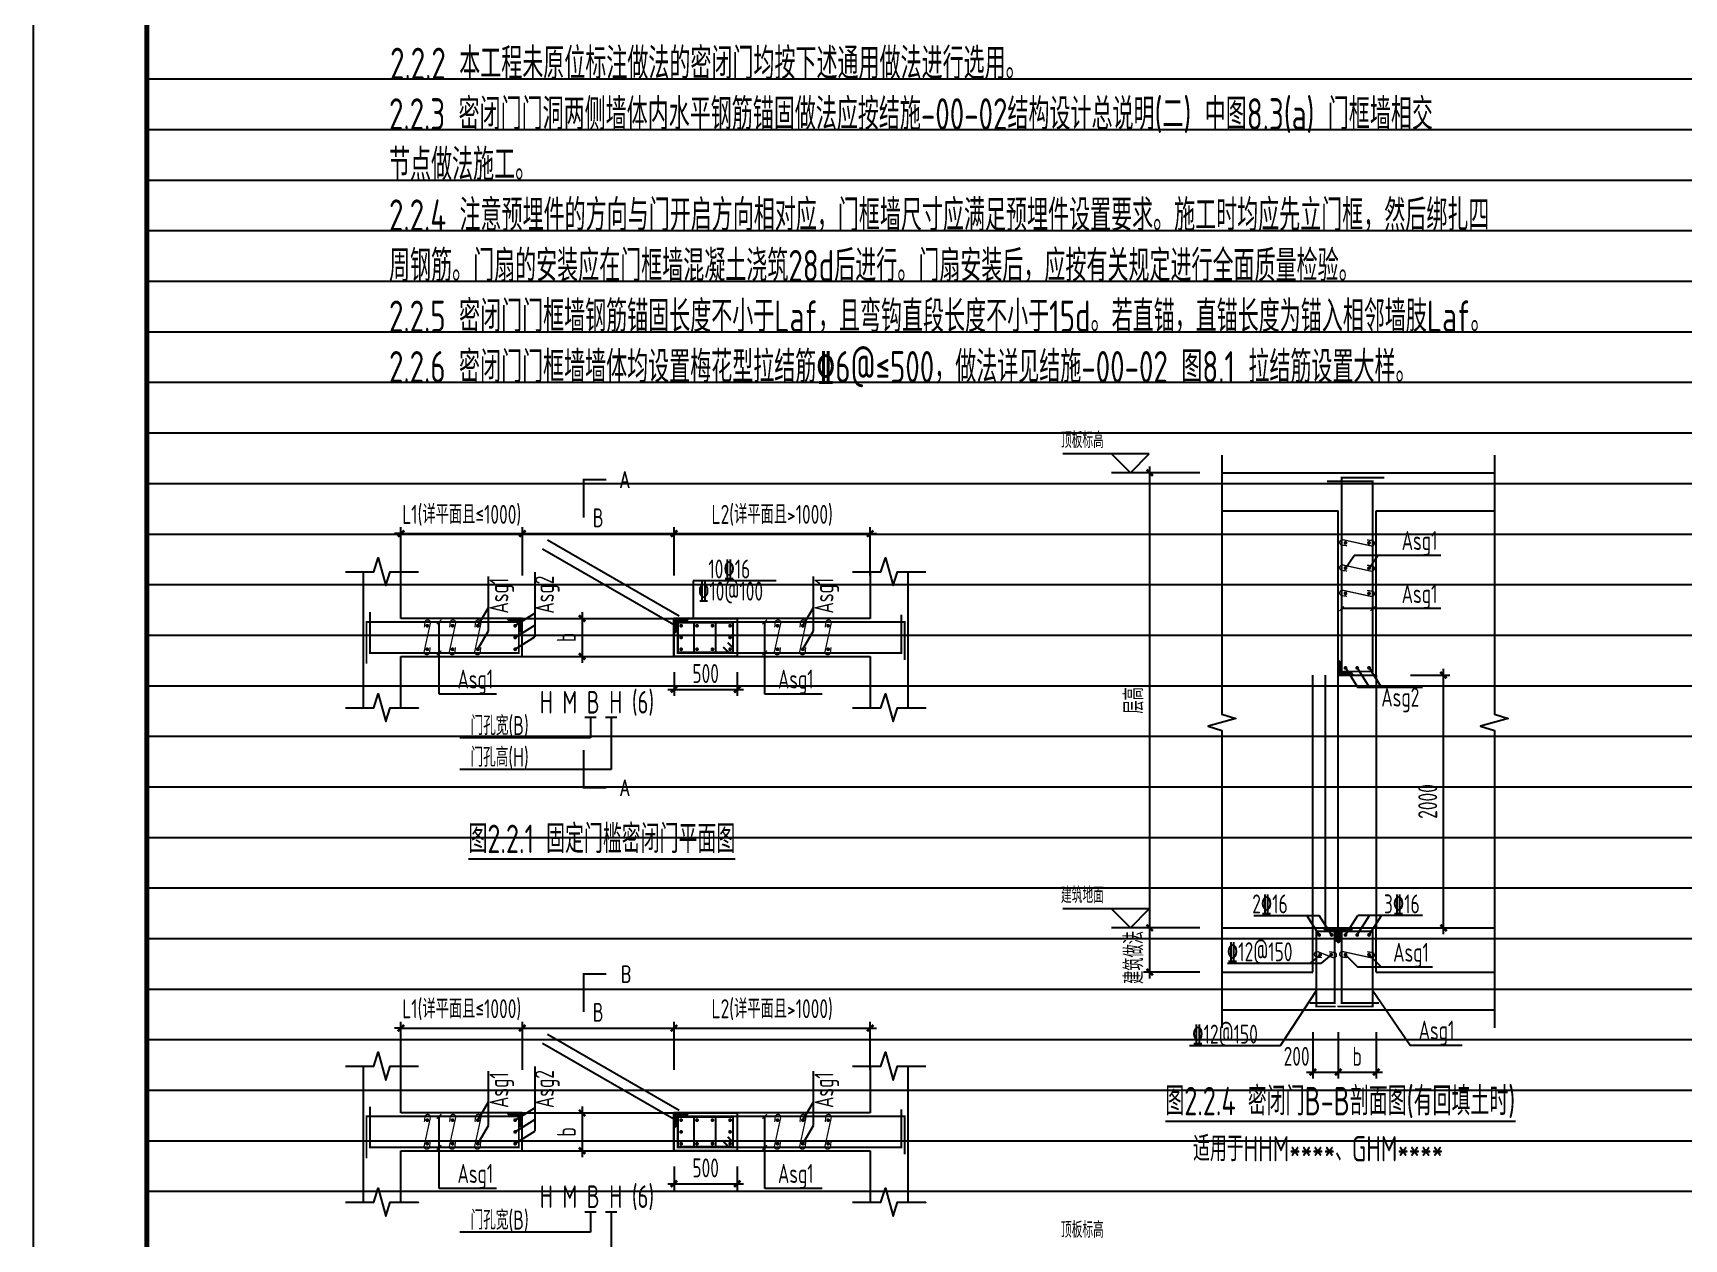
# Model space of a CAD drawing. Extents: x 37906 to 290206, y -18154 to 41246.
# Drawn here: x 37906 to 50966, y 20872 to 30412 of the extents above; entities that cross this region are included whole.
import ezdxf
from ezdxf.enums import TextEntityAlignment as Align

# ---------------------------------------------------------------- set-up
doc = ezdxf.new("R2010")
doc.units = 0
doc.header["$LTSCALE"] = 1000
doc.header["$MEASUREMENT"] = 0
doc.linetypes.add('DASH', pattern=[0.35, 0.25, -0.1])
for name, color, linetype in [('DETL', 7, 'Continuous'), ('DIM', 3, 'Continuous'), ('DIM_ELEV', 3, 'Continuous'), ('DIM_SYMB', 3, 'Continuous'), ('ECA_TK', 7, 'Continuous'), ('PUB_DIM', 3, 'Continuous'), ('PUB_TEXT', 7, 'Continuous'), ('REIN', 1, 'Continuous'), ('RF-KX', 142, 'Continuous'), ('RF-M', 7, 'Continuous'), ('TEXT', 7, 'Continuous'), ('tk', 7, 'Continuous'), ('WALL', 9, 'Continuous'), ('WINDOW_TEXT', 7, 'Continuous')]:
    doc.layers.add(name, color=color, linetype=linetype)
doc.layers.add('REINL', color=1, linetype='Continuous', lineweight=0)
doc.layers.add('人防细线', color=142, linetype='Continuous', lineweight=18)
doc.styles.add('_TCH_LABEL', font='COMPLEX', dxfattribs={"bigfont": 'GBCBIG'})
doc.styles.add('TSSD_Dimension', font='tssdeng.shx', dxfattribs={"width": 0.7, "bigfont": 'hztxt.shx'})
doc.styles.add('TSSD_Label', font='tssdeng2.shx', dxfattribs={"width": 0.7, "bigfont": 'tssdchn.shx'})
doc.styles.add('TSSD_Rein', font='tssdeng2.shx', dxfattribs={"width": 0.7, "bigfont": 'tssdchn.shx'})
doc.dimstyles.new('TSSD_50_50', dxfattribs={"dimtxt": 150, "dimasz": 50, "dimexe": 50, "dimexo": 125, "dimgap": 50, "dimtad": 1, "dimdec": 0, "dimzin": 0, "dimdsep": 46, "dimtxsty": 'TSSD_Dimension', "dimblk": 'ARCHTICK', "dimblk1": 'ARCHTICK', "dimblk2": 'ARCHTICK', "dimcen": 0, "dimdle": 50, "dimclrt": 7, "dimadec": 0, "dimazin": 0, "dimtfac": 1, "dimtdec": 0, "dimtix": 1, "dimtmove": 2, "dimatfit": 3, "dimfxl": 1, "dimtolj": 1, "dimtzin": 0, "dimarcsym": 0})

# ---------------------------------------------------------------- blocks, each defined once
blk = doc.blocks.new('10B_A1')
at = {"layer": 'ECA_TK'}
blk.add_lwpolyline([(0, 0), (841, 0), (841, 594), (0, 594)], close=True, dxfattribs=at)
at = {"layer": 'ECA_TK', "const_width": 0.8}
blk.add_lwpolyline([(831, 10), (831, 584), (18, 584), (18, 10)], close=True, dxfattribs=at)
blk = doc.blocks.new('20190225.14171298')
at = {"layer": 'Defpoints', "color": 8, "lineweight": -3}
for p, q in [((37350, 17600), (0, 17600)), ((37350, 17200), (0, 17200)), ((37350, 16800), (0, 16800)), ((37350, 16400), (0, 16400)), ((37350, 16000), (0, 16000)), ((37350, 15600), (0, 15600)), ((37350, 15200), (0, 15200)), ((37350, 14800), (0, 14800)), ((37350, 14400), (0, 14400)), ((37350, 14000), (0, 14000)), ((37350, 13600), (0, 13600)), ((37350, 13200), (0, 13200)), ((37350, 12800), (0, 12800)), ((37350, 12400), (0, 12400)), ((37350, 12000), (0, 12000)), ((37350, 11600), (0, 11600)), ((37350, 11200), (0, 11200)), ((37350, 10800), (0, 10800)), ((37350, 10400), (0, 10400)), ((37350, 10000), (0, 10000)), ((37350, 9600), (0, 9600)), ((37350, 9200), (0, 9200)), ((37350, 8800), (0, 8800))]:
    blk.add_line(p, q, dxfattribs=at)
blk = doc.blocks.new('$DorLib2D$00000181')
at = {"color": 0}
for p, q in [((-0.533, 0.141), (0.333, 0.641)), ((-0.5, 0.083), (0.366, 0.583))]:
    blk.add_line(p, q, dxfattribs=at)
blk = doc.blocks.new('_ArchTick')
at = {"color": 0, "linetype": 'ByBlock', "const_width": 0.4}
blk.add_lwpolyline([(-0.5, -0.5), (0.5, 0.5)], dxfattribs=at)
blk = doc.blocks.new('*D44')
at = {"layer": 'Defpoints', "color": 0, "transparency": 16777216}
for p in [(42977, 26452), (41777, 25995), (42977, 25995)]:
    blk.add_point(p, dxfattribs=at)
at = {"layer": 'DIM', "color": 0, "lineweight": -2, "transparency": 16777216}
for p, q in [((41727, 26452), (43027, 26452)), ((41777, 26120), (41777, 26502)), ((42977, 26120), (42977, 26502))]:
    blk.add_line(p, q, dxfattribs=at)
at = {"layer": 'DIM', "color": 0, "lineweight": -2, "transparency": 16777216, "xscale": 50, "yscale": 50, "zscale": 50, "rotation": 180}
blk.add_blockref('_ArchTick', (41777, 26452), dxfattribs=at)
at = {"layer": 'DIM', "color": 0, "lineweight": -2, "transparency": 16777216, "xscale": 50, "yscale": 50, "zscale": 50}
blk.add_blockref('_ArchTick', (42977, 26452), dxfattribs=at)
at = {"layer": 'DIM', "color": 7, "transparency": 16777216, "insert": (42377, 26577), "char_height": 150, "attachment_point": 5, "style": 'TSSD_Dimension'}
blk.add_mtext('\\A1;B', dxfattribs=at)
blk = doc.blocks.new('*D49')
at = {"layer": 'Defpoints', "color": 0, "transparency": 16777216}
for p in [(41986, 25781), (41986, 25481), (42250, 25481)]:
    blk.add_point(p, dxfattribs=at)
at = {"layer": 'DIM', "color": 0, "lineweight": -2, "transparency": 16777216}
for p, q in [((42111, 25781), (42300, 25781)), ((42250, 25831), (42250, 25431)), ((42111, 25481), (42300, 25481))]:
    blk.add_line(p, q, dxfattribs=at)
at = {"layer": 'DIM', "color": 0, "lineweight": -2, "transparency": 16777216, "xscale": 50, "yscale": 50, "zscale": 50}
for p, rotation in [((42250, 25781), 90), ((42250, 25481), 270)]:
    blk.add_blockref('_ArchTick', p, dxfattribs=dict(at, rotation=rotation))
at = {"layer": 'DIM', "color": 7, "transparency": 16777216, "insert": (42125, 25631), "char_height": 150, "attachment_point": 5, "rotation": 90, "style": 'TSSD_Dimension'}
blk.add_mtext('\\A1;b', dxfattribs=at)
blk = doc.blocks.new('MJ-U')
at = {"layer": 'WALL'}
h = blk.add_hatch(dxfattribs=at)
h.set_pattern_fill('ANSI31', color=6, scale=100, style=0)
h.set_pattern_definition([(45, (-873776.461, -21584.63), (-8.83883476, 8.83883476), [])])
h.paths.add_polyline_path([(-117, 0), (0, 0), (0, -118), (-20, -104), (-20, -20), (-100, -20)])
at = {"layer": 'WALL', "color": 6}
blk.add_line((-117, 0), (-100, -20), dxfattribs=at)
at = {"layer": '人防细线', "color": 6}
for p, q in [((-117, 0), (0, 0)), ((-100, -20), (-117, 0)), ((0, 0), (0, -118)), ((-20, -20), (-100, -20)), ((-20, -104), (-20, -20)), ((0, -118), (-20, -104))]:
    blk.add_line(p, q, dxfattribs=at)
blk = doc.blocks.new('*D51')
at = {"layer": 'Defpoints', "color": 0, "transparency": 16777216}
for p in [(48231, 22634), (48531, 22634), (48531, 22192)]:
    blk.add_point(p, dxfattribs=at)
at = {"layer": 'PUB_DIM', "color": 0, "lineweight": -2, "transparency": 16777216}
for p, q in [((48231, 22509), (48231, 22142)), ((48531, 22509), (48531, 22142)), ((48181, 22192), (48581, 22192))]:
    blk.add_line(p, q, dxfattribs=at)
at = {"layer": 'PUB_DIM', "color": 0, "lineweight": -2, "transparency": 16777216, "xscale": 50, "yscale": 50, "zscale": 50, "rotation": 180}
blk.add_blockref('_ArchTick', (48231, 22192), dxfattribs=at)
at = {"layer": 'PUB_DIM', "color": 0, "lineweight": -2, "transparency": 16777216, "xscale": 50, "yscale": 50, "zscale": 50}
blk.add_blockref('_ArchTick', (48531, 22192), dxfattribs=at)
at = {"layer": 'PUB_DIM', "color": 7, "transparency": 16777216, "insert": (48381, 22317), "char_height": 150, "attachment_point": 5, "style": 'TSSD_Dimension'}
blk.add_mtext('\\A1;b', dxfattribs=at)
blk = doc.blocks.new('*D52')
at = {"layer": 'Defpoints', "color": 0, "transparency": 16777216}
for p in [(48679, 25333), (49064, 25333), (48679, 23333)]:
    blk.add_point(p, dxfattribs=at)
at = {"layer": 'PUB_DIM', "color": 0, "lineweight": -2, "transparency": 16777216}
for p, q in [((49064, 23283), (49064, 25383)), ((48804, 25333), (49114, 25333)), ((48804, 23333), (49114, 23333))]:
    blk.add_line(p, q, dxfattribs=at)
at = {"layer": 'PUB_DIM', "color": 0, "lineweight": -2, "transparency": 16777216, "xscale": 50, "yscale": 50, "zscale": 50}
for p, rotation in [((49064, 25333), 90), ((49064, 23333), 270)]:
    blk.add_blockref('_ArchTick', p, dxfattribs=dict(at, rotation=rotation))
at = {"layer": 'PUB_DIM', "color": 7, "transparency": 16777216, "insert": (48939, 24333), "char_height": 150, "attachment_point": 5, "rotation": 90, "style": 'TSSD_Dimension'}
blk.add_mtext('\\A1;2000', dxfattribs=at)
blk = doc.blocks.new('*D53')
at = {"layer": 'Defpoints', "color": 0, "transparency": 16777216}
for p in [(46740, 26933), (47262, 26933), (47262, 23333)]:
    blk.add_point(p, dxfattribs=at)
at = {"layer": 'PUB_DIM', "color": 0, "lineweight": -2, "transparency": 16777216}
for p, q in [((47137, 26933), (46690, 26933)), ((46740, 23283), (46740, 26983)), ((47137, 23333), (46690, 23333))]:
    blk.add_line(p, q, dxfattribs=at)
at = {"layer": 'PUB_DIM', "color": 0, "lineweight": -2, "transparency": 16777216, "xscale": 50, "yscale": 50, "zscale": 50}
for p, rotation in [((46740, 26933), 90), ((46740, 23333), 270)]:
    blk.add_blockref('_ArchTick', p, dxfattribs=dict(at, rotation=rotation))
at = {"layer": 'PUB_DIM', "color": 7, "transparency": 16777216, "insert": (46615, 25133), "char_height": 150, "attachment_point": 5, "rotation": 90, "style": 'TSSD_Dimension'}
blk.add_mtext('\\A1;层高', dxfattribs=at)
blk = doc.blocks.new('*D54')
at = {"layer": 'Defpoints', "color": 0, "transparency": 16777216}
for p in [(46740, 23333), (47262, 23333), (47262, 22983)]:
    blk.add_point(p, dxfattribs=at)
at = {"layer": 'PUB_DIM', "color": 0, "lineweight": -2, "transparency": 16777216}
for p, q in [((46740, 22933), (46740, 23383)), ((47137, 23333), (46690, 23333)), ((47137, 22983), (46690, 22983))]:
    blk.add_line(p, q, dxfattribs=at)
at = {"layer": 'PUB_DIM', "color": 0, "lineweight": -2, "transparency": 16777216, "xscale": 50, "yscale": 50, "zscale": 50}
for p, rotation in [((46740, 23333), 90), ((46740, 22983), 270)]:
    blk.add_blockref('_ArchTick', p, dxfattribs=dict(at, rotation=rotation))
at = {"layer": 'PUB_DIM', "color": 7, "transparency": 16777216, "insert": (46615, 23099), "char_height": 150, "attachment_point": 5, "rotation": 90, "style": 'TSSD_Dimension'}
blk.add_mtext('\\A1;建筑做法', dxfattribs=at)
blk = doc.blocks.new('*D55')
at = {"layer": 'Defpoints', "color": 0, "transparency": 16777216}
for p in [(48031, 22634), (48231, 22634), (48231, 22192)]:
    blk.add_point(p, dxfattribs=at)
at = {"layer": 'PUB_DIM', "color": 0, "lineweight": -2, "transparency": 16777216}
for p, q in [((48031, 22509), (48031, 22142)), ((48231, 22509), (48231, 22142)), ((47981, 22192), (48281, 22192))]:
    blk.add_line(p, q, dxfattribs=at)
at = {"layer": 'PUB_DIM', "color": 0, "lineweight": -2, "transparency": 16777216, "xscale": 50, "yscale": 50, "zscale": 50, "rotation": 180}
blk.add_blockref('_ArchTick', (48031, 22192), dxfattribs=at)
at = {"layer": 'PUB_DIM', "color": 0, "lineweight": -2, "transparency": 16777216, "xscale": 50, "yscale": 50, "zscale": 50}
blk.add_blockref('_ArchTick', (48231, 22192), dxfattribs=at)
at = {"layer": 'PUB_DIM', "color": 7, "transparency": 16777216, "insert": (47902, 22317), "char_height": 150, "attachment_point": 5, "style": 'TSSD_Dimension'}
blk.add_mtext('\\A1;200', dxfattribs=at)
blk = doc.blocks.new('*D58')
at = {"layer": 'Defpoints', "color": 0, "transparency": 16777216}
for p in [(41777, 26452), (40817, 25995), (41777, 25995)]:
    blk.add_point(p, dxfattribs=at)
at = {"layer": 'DIM', "color": 0, "lineweight": -2, "transparency": 16777216}
for p, q in [((40817, 26452), (40767, 26452)), ((40817, 26120), (40817, 26502)), ((40817, 26452), (41777, 26452)), ((41777, 26120), (41777, 26502)), ((41777, 26452), (41827, 26452))]:
    blk.add_line(p, q, dxfattribs=at)
at = {"layer": 'DIM', "color": 0, "lineweight": -2, "transparency": 16777216, "xscale": 50, "yscale": 50, "zscale": 50}
blk.add_blockref('_ArchTick', (40817, 26452), dxfattribs=at)
at = {"layer": 'DIM', "color": 0, "lineweight": -2, "transparency": 16777216, "xscale": 50, "yscale": 50, "zscale": 50, "rotation": 180}
blk.add_blockref('_ArchTick', (41777, 26452), dxfattribs=at)
at = {"layer": 'DIM', "color": 7, "transparency": 16777216, "insert": (41297, 26597), "char_height": 150, "attachment_point": 5, "style": 'TSSD_Dimension'}
blk.add_mtext('\\A1;L1(详平面且≤1000)', dxfattribs=at)
blk = doc.blocks.new('*D59')
at = {"layer": 'Defpoints', "color": 0, "transparency": 16777216}
for p in [(44529, 26452), (42977, 25995), (44529, 25995)]:
    blk.add_point(p, dxfattribs=at)
at = {"layer": 'DIM', "color": 0, "lineweight": -2, "transparency": 16777216}
for p, q in [((42927, 26452), (44579, 26452)), ((42977, 26120), (42977, 26502)), ((44529, 26120), (44529, 26502))]:
    blk.add_line(p, q, dxfattribs=at)
at = {"layer": 'DIM', "color": 0, "lineweight": -2, "transparency": 16777216, "xscale": 50, "yscale": 50, "zscale": 50, "rotation": 180}
blk.add_blockref('_ArchTick', (42977, 26452), dxfattribs=at)
at = {"layer": 'DIM', "color": 0, "lineweight": -2, "transparency": 16777216, "xscale": 50, "yscale": 50, "zscale": 50}
blk.add_blockref('_ArchTick', (44529, 26452), dxfattribs=at)
at = {"layer": 'DIM', "color": 7, "transparency": 16777216, "insert": (43753, 26597), "char_height": 150, "attachment_point": 5, "style": 'TSSD_Dimension'}
blk.add_mtext('\\A1;L2(详平面且>1000)', dxfattribs=at)
blk = doc.blocks.new('*D60')
at = {"layer": 'Defpoints', "color": 0, "transparency": 16777216}
for p in [(42977, 25481), (43477, 25481), (43477, 25220)]:
    blk.add_point(p, dxfattribs=at)
at = {"layer": 'DIM', "color": 0, "lineweight": -2, "transparency": 16777216}
for p, q in [((42977, 25356), (42977, 25170)), ((43477, 25356), (43477, 25170)), ((42927, 25220), (43527, 25220))]:
    blk.add_line(p, q, dxfattribs=at)
at = {"layer": 'DIM', "color": 0, "lineweight": -2, "transparency": 16777216, "xscale": 50, "yscale": 50, "zscale": 50, "rotation": 180}
blk.add_blockref('_ArchTick', (42977, 25220), dxfattribs=at)
at = {"layer": 'DIM', "color": 0, "lineweight": -2, "transparency": 16777216, "xscale": 50, "yscale": 50, "zscale": 50}
blk.add_blockref('_ArchTick', (43477, 25220), dxfattribs=at)
at = {"layer": 'DIM', "color": 7, "transparency": 16777216, "insert": (43227, 25345), "char_height": 150, "attachment_point": 5, "style": 'TSSD_Dimension'}
blk.add_mtext('\\A1;500', dxfattribs=at)
blk = doc.blocks.new('*D61')
at = {"layer": 'Defpoints', "color": 0, "transparency": 16777216}
for p in [(42977, 22540), (41777, 22084), (42977, 22084)]:
    blk.add_point(p, dxfattribs=at)
at = {"layer": 'DIM', "color": 0, "lineweight": -2, "transparency": 16777216}
for p, q in [((41727, 22540), (43027, 22540)), ((41777, 22209), (41777, 22590)), ((42977, 22209), (42977, 22590))]:
    blk.add_line(p, q, dxfattribs=at)
at = {"layer": 'DIM', "color": 0, "lineweight": -2, "transparency": 16777216, "xscale": 50, "yscale": 50, "zscale": 50, "rotation": 180}
blk.add_blockref('_ArchTick', (41777, 22540), dxfattribs=at)
at = {"layer": 'DIM', "color": 0, "lineweight": -2, "transparency": 16777216, "xscale": 50, "yscale": 50, "zscale": 50}
blk.add_blockref('_ArchTick', (42977, 22540), dxfattribs=at)
at = {"layer": 'DIM', "color": 7, "transparency": 16777216, "insert": (42377, 22665), "char_height": 150, "attachment_point": 5, "style": 'TSSD_Dimension'}
blk.add_mtext('\\A1;B', dxfattribs=at)
blk = doc.blocks.new('*D62')
at = {"layer": 'Defpoints', "color": 0, "transparency": 16777216}
for p in [(41986, 21869), (41986, 21569), (42250, 21569)]:
    blk.add_point(p, dxfattribs=at)
at = {"layer": 'DIM', "color": 0, "lineweight": -2, "transparency": 16777216}
for p, q in [((42111, 21869), (42300, 21869)), ((42250, 21919), (42250, 21519)), ((42111, 21569), (42300, 21569))]:
    blk.add_line(p, q, dxfattribs=at)
at = {"layer": 'DIM', "color": 0, "lineweight": -2, "transparency": 16777216, "xscale": 50, "yscale": 50, "zscale": 50}
for p, rotation in [((42250, 21869), 90), ((42250, 21569), 270)]:
    blk.add_blockref('_ArchTick', p, dxfattribs=dict(at, rotation=rotation))
at = {"layer": 'DIM', "color": 7, "transparency": 16777216, "insert": (42125, 21719), "char_height": 150, "attachment_point": 5, "rotation": 90, "style": 'TSSD_Dimension'}
blk.add_mtext('\\A1;b', dxfattribs=at)
blk = doc.blocks.new('*D63')
at = {"layer": 'Defpoints', "color": 0, "transparency": 16777216}
for p in [(41777, 22540), (40817, 22084), (41777, 22084)]:
    blk.add_point(p, dxfattribs=at)
at = {"layer": 'DIM', "color": 0, "lineweight": -2, "transparency": 16777216}
for p, q in [((40817, 22540), (40767, 22540)), ((40817, 22209), (40817, 22590)), ((40817, 22540), (41777, 22540)), ((41777, 22209), (41777, 22590)), ((41777, 22540), (41827, 22540))]:
    blk.add_line(p, q, dxfattribs=at)
at = {"layer": 'DIM', "color": 0, "lineweight": -2, "transparency": 16777216, "xscale": 50, "yscale": 50, "zscale": 50}
blk.add_blockref('_ArchTick', (40817, 22540), dxfattribs=at)
at = {"layer": 'DIM', "color": 0, "lineweight": -2, "transparency": 16777216, "xscale": 50, "yscale": 50, "zscale": 50, "rotation": 180}
blk.add_blockref('_ArchTick', (41777, 22540), dxfattribs=at)
at = {"layer": 'DIM', "color": 7, "transparency": 16777216, "insert": (41297, 22686), "char_height": 150, "attachment_point": 5, "style": 'TSSD_Dimension'}
blk.add_mtext('\\A1;L1(详平面且≤1000)', dxfattribs=at)
blk = doc.blocks.new('*D64')
at = {"layer": 'Defpoints', "color": 0, "transparency": 16777216}
for p in [(44529, 22540), (42977, 22084), (44529, 22084)]:
    blk.add_point(p, dxfattribs=at)
at = {"layer": 'DIM', "color": 0, "lineweight": -2, "transparency": 16777216}
for p, q in [((42927, 22540), (44579, 22540)), ((42977, 22209), (42977, 22590)), ((44529, 22209), (44529, 22590))]:
    blk.add_line(p, q, dxfattribs=at)
at = {"layer": 'DIM', "color": 0, "lineweight": -2, "transparency": 16777216, "xscale": 50, "yscale": 50, "zscale": 50, "rotation": 180}
blk.add_blockref('_ArchTick', (42977, 22540), dxfattribs=at)
at = {"layer": 'DIM', "color": 0, "lineweight": -2, "transparency": 16777216, "xscale": 50, "yscale": 50, "zscale": 50}
blk.add_blockref('_ArchTick', (44529, 22540), dxfattribs=at)
at = {"layer": 'DIM', "color": 7, "transparency": 16777216, "insert": (43753, 22686), "char_height": 150, "attachment_point": 5, "style": 'TSSD_Dimension'}
blk.add_mtext('\\A1;L2(详平面且>1000)', dxfattribs=at)
blk = doc.blocks.new('*D65')
at = {"layer": 'Defpoints', "color": 0, "transparency": 16777216}
for p in [(42977, 21569), (43477, 21569), (43477, 21309)]:
    blk.add_point(p, dxfattribs=at)
at = {"layer": 'DIM', "color": 0, "lineweight": -2, "transparency": 16777216}
for p, q in [((42977, 21444), (42977, 21259)), ((43477, 21444), (43477, 21259)), ((42927, 21309), (43527, 21309))]:
    blk.add_line(p, q, dxfattribs=at)
at = {"layer": 'DIM', "color": 0, "lineweight": -2, "transparency": 16777216, "xscale": 50, "yscale": 50, "zscale": 50, "rotation": 180}
blk.add_blockref('_ArchTick', (42977, 21309), dxfattribs=at)
at = {"layer": 'DIM', "color": 0, "lineweight": -2, "transparency": 16777216, "xscale": 50, "yscale": 50, "zscale": 50}
blk.add_blockref('_ArchTick', (43477, 21309), dxfattribs=at)
at = {"layer": 'DIM', "color": 7, "transparency": 16777216, "insert": (43227, 21434), "char_height": 150, "attachment_point": 5, "style": 'TSSD_Dimension'}
blk.add_mtext('\\A1;500', dxfattribs=at)

msp = doc.modelspace()

# ---------------------------------------------------------------- linework, layer by layer
at = {"color": 0, "linetype": 'ByBlock', "const_width": 10}
for points in [[(48276.6, 25876.7), (48240.7, 25840.9)], [(48521.6, 25876.7), (48485.7, 25840.9)], [(41136.7, 25771), (41100.8, 25735.2)], [(43712.9, 25771), (43677, 25735.2)], [(41136.7, 25526), (41100.8, 25490.2)], [(43712.9, 25526), (43677, 25490.2)], [(41136.7, 21859.4), (41100.8, 21823.5)], [(43712.9, 21859.4), (43677, 21823.5)], [(41136.7, 21614.4), (41100.8, 21578.5)], [(43712.9, 21614.4), (43677, 21578.5)]]:
    msp.add_lwpolyline(points, dxfattribs=at)
at = {"layer": 'DETL'}
for p, q in [((47311.1, 26933.4), (48381.1, 26933.4)), ((48381.1, 26933.4), (49466.3, 26933.4)), ((47311.1, 26633.4), (48231.1, 26633.4)), ((48231.1, 25333.4), (48231.1, 26633.4)), ((48531.1, 25333.4), (48531.1, 26633.4)), ((48531.1, 26633.4), (49466.3, 26633.4)), ((40516.8, 26150.8), (40516.8, 25074.8)), ((40816.8, 25780.6), (40816.8, 26150.8)), ((44529.2, 26150.8), (44529.2, 25780.6)), ((44829.2, 25074.8), (44829.2, 26150.8)), ((41776.7, 25780.6), (40816.8, 25780.6)), ((41776.7, 25480.6), (41776.7, 25780.6)), ((44529.2, 25780.6), (42976.7, 25780.6)), ((42976.7, 25780.6), (42976.7, 25480.6)), ((40816.8, 25074.8), (40816.8, 25480.6)), ((40816.8, 25480.6), (41776.7, 25480.6)), ((42976.7, 25480.6), (44529.2, 25480.6)), ((44529.2, 25480.6), (44529.2, 25074.8)), ((48231.1, 25333.4), (48531.1, 25333.4)), ((48031.1, 22983.4), (48031.1, 23333.4)), ((48031.1, 23333.4), (48531.1, 23333.4)), ((48531.1, 22983.4), (48531.1, 23333.4)), ((47311.1, 22983.4), (48031.1, 22983.4)), ((48531.1, 22983.4), (49466.3, 22983.4)), ((47311.1, 22683.4), (48381.1, 22683.4)), ((48381.1, 22683.4), (49466.3, 22683.4)), ((40516.8, 22239.1), (40516.8, 21163.2)), ((40816.8, 21869), (40816.8, 22239.1)), ((44529.2, 22239.1), (44529.2, 21869)), ((44829.2, 21163.2), (44829.2, 22239.1)), ((41776.7, 21869), (40816.8, 21869)), ((41776.7, 21569), (41776.7, 21869)), ((44529.2, 21869), (42976.7, 21869)), ((42976.7, 21869), (42976.7, 21569)), ((40816.8, 21163.2), (40816.8, 21569)), ((40816.8, 21569), (41776.7, 21569)), ((42976.7, 21569), (44529.2, 21569)), ((44529.2, 21569), (44529.2, 21163.2))]:
    msp.add_line(p, q, dxfattribs=at)
for points in [[(42976.7, 25780.6), (43476.7, 25780.6), (43476.7, 25480.6), (42976.7, 25480.6)], [(42976.7, 21869), (43476.7, 21869), (43476.7, 21569), (42976.7, 21569)]]:
    msp.add_lwpolyline(points, close=True, dxfattribs=at)
at = {"layer": 'DIM_ELEV'}
for p, q in [((46736.8, 27083.4), (46052.8, 27083.4)), ((46586.8, 26933.4), (46436.8, 27083.4)), ((46586.8, 26933.4), (46736.8, 27083.4)), ((46936.8, 26933.4), (46436.8, 26933.4)), ((46736.8, 23483.4), (46052.8, 23483.4)), ((46586.8, 23333.4), (46436.8, 23483.4)), ((46586.8, 23333.4), (46736.8, 23483.4)), ((46936.8, 23333.4), (46436.8, 23333.4))]:
    msp.add_line(p, q, dxfattribs=at)
at = {"layer": 'DIM_SYMB'}
for points in [[(47311.1, 27073.4), (47311.1, 25023.4), (47421.1, 24988.4), (47201.1, 24928.4), (47311.1, 24893.4), (47311.1, 22543.4)], [(49466.3, 27073.4), (49466.3, 25023.4), (49576.3, 24988.4), (49356.3, 24928.4), (49466.3, 24893.4), (49466.3, 22543.4)], [(40376.8, 26150.8), (40601.8, 26150.8), (40636.8, 26260.8), (40696.8, 26040.8), (40731.8, 26150.8), (40956.8, 26150.8)], [(44389.2, 26150.8), (44614.2, 26150.8), (44649.2, 26260.8), (44709.2, 26040.8), (44744.2, 26150.8), (44969.2, 26150.8)], [(40376.8, 25074.8), (40601.8, 25074.8), (40636.8, 25184.8), (40696.8, 24964.8), (40731.8, 25074.8), (40956.8, 25074.8), (40956.8, 25074.8), (40956.8, 25074.8), (40956.8, 25074.8), (40956.8, 25074.8), (40956.8, 25074.8), (40956.8, 25074.8), (40956.8, 25074.8), (40956.8, 25074.8), (40956.8, 25074.8)], [(44389.2, 25074.8), (44614.2, 25074.8), (44649.2, 25184.8), (44709.2, 24964.8), (44744.2, 25074.8), (44969.2, 25074.8), (44969.2, 25074.8), (44969.2, 25074.8), (44969.2, 25074.8), (44969.2, 25074.8), (44969.2, 25074.8), (44969.2, 25074.8), (44969.2, 25074.8), (44969.2, 25074.8), (44969.2, 25074.8)], [(40376.8, 22239.1), (40601.8, 22239.1), (40636.8, 22349.1), (40696.8, 22129.1), (40731.8, 22239.1), (40956.8, 22239.1)], [(44389.2, 22239.1), (44614.2, 22239.1), (44649.2, 22349.1), (44709.2, 22129.1), (44744.2, 22239.1), (44969.2, 22239.1)], [(40376.8, 21163.2), (40601.8, 21163.2), (40636.8, 21273.2), (40696.8, 21053.2), (40731.8, 21163.2), (40956.8, 21163.2), (40956.8, 21163.2), (40956.8, 21163.2), (40956.8, 21163.2), (40956.8, 21163.2), (40956.8, 21163.2), (40956.8, 21163.2), (40956.8, 21163.2), (40956.8, 21163.2), (40956.8, 21163.2)], [(44389.2, 21163.2), (44614.2, 21163.2), (44649.2, 21273.2), (44709.2, 21053.2), (44744.2, 21163.2), (44969.2, 21163.2), (44969.2, 21163.2), (44969.2, 21163.2), (44969.2, 21163.2), (44969.2, 21163.2), (44969.2, 21163.2), (44969.2, 21163.2), (44969.2, 21163.2), (44969.2, 21163.2), (44969.2, 21163.2)]]:
    msp.add_lwpolyline(points, dxfattribs=at)
at = {"layer": 'PUB_TEXT'}
for p, q in [((42271, 24999.3), (42362.1, 24999.3)), ((42316.6, 24999.3), (42316.6, 24836.6)), ((42434.1, 24999.3), (42525.2, 24999.3)), ((42479.7, 24999.3), (42479.7, 24586.6)), ((42316.6, 24836.6), (41282.7, 24836.6)), ((42479.7, 24586.6), (41282.7, 24586.6)), ((42271, 21087.7), (42362.1, 21087.7)), ((42316.6, 21087.7), (42316.6, 20925)), ((42434.1, 21087.7), (42525.2, 21087.7)), ((42479.7, 21087.7), (42479.7, 20675)), ((42316.6, 20925), (41282.7, 20925))]:
    msp.add_line(p, q, dxfattribs=at)
at = {"layer": 'PUB_TEXT', "const_width": 15}
for points in [[(42442, 26879.2), (42262, 26879.2), (42262, 26579.2)], [(42262, 24741.4), (42262, 24441.4), (42442, 24441.4)], [(42442, 22967.6), (42262, 22967.6), (42262, 22667.6)]]:
    msp.add_lwpolyline(points, dxfattribs=at)
at = {"layer": 'REIN', "const_width": 15}
for points in [[(48142.2, 26866.2), (48503.6, 26866.2), (48503.6, 25360.9), (48258.6, 25360.9), (48258.6, 26895.4), (48595.6, 26895.4)], [(44774.2, 25810), (44774.2, 25508.1), (43004.2, 25508.1), (43004.2, 25753.1), (44801.7, 25753.1), (44801.7, 25452.1)], [(48553.5, 22738.4), (48258.6, 22738.4), (48258.6, 23305.9), (48503.6, 23305.9), (48503.6, 22710.9), (48224.7, 22710.9)], [(44774.2, 21898.3), (44774.2, 21596.5), (43004.2, 21596.5), (43004.2, 21841.5), (44801.7, 21841.5), (44801.7, 21540.5)]]:
    msp.add_lwpolyline(points, dxfattribs=at)
at = {"layer": 'REIN', "ltscale": 0.5, "const_width": 15}
for points in [[(48288.4, 26386.6, 1), (48288.4, 26371.6, 1)], [(48474.7, 26386.6, 1), (48474.7, 26371.6, 1)], [(48288.4, 26186.6, 1), (48288.4, 26171.6, 1)], [(48474.7, 26186.6, 1), (48474.7, 26171.6, 1)], [(48288.4, 25986.6, 1), (48288.4, 25971.6, 1)], [(48474.7, 25986.6, 1), (48474.7, 25971.6, 1)], [(41032.3, 25723.3, 1), (41017.3, 25723.3, 1)], [(41232.3, 25723.3, 1), (41217.3, 25723.3, 1)], [(41432.3, 25723.3, 1), (41417.3, 25723.3, 1)], [(41727.8, 25723.3, 1), (41712.8, 25723.3, 1)], [(43803.4, 25723.3, 1), (43788.4, 25723.3, 1)], [(44003.4, 25723.3, 1), (43988.4, 25723.3, 1)], [(44203.4, 25723.3, 1), (44188.4, 25723.3, 1)], [(41727.8, 25630.6, 1), (41712.8, 25630.6, 1)], [(41032.3, 25537.1, 1), (41017.3, 25537.1, 1)], [(41232.3, 25537.1, 1), (41217.3, 25537.1, 1)], [(41432.3, 25537.1, 1), (41417.3, 25537.1, 1)], [(41727.8, 25537.1, 1), (41712.8, 25537.1, 1)], [(43803.4, 25537.1, 1), (43788.4, 25537.1, 1)], [(44003.4, 25537.1, 1), (43988.4, 25537.1, 1)], [(44203.4, 25537.1, 1), (44188.4, 25537.1, 1)], [(48288.4, 25382.3, -1), (48288.4, 25397.3, -1)], [(48381.1, 25382.3, -1), (48381.1, 25397.3, -1)], [(48474.7, 25382.3, -1), (48474.7, 25397.3, -1)], [(48081.2, 23284.5, -1), (48081.2, 23269.5, -1)], [(48179.2, 23284.5, -1), (48179.2, 23269.5, -1)], [(48288.4, 23284.5, 1), (48288.4, 23269.5, 1)], [(48381.1, 23284.5, 1), (48381.1, 23269.5, 1)], [(48474.7, 23284.5, 1), (48474.7, 23269.5, 1)], [(48088.4, 23113.2, -1), (48088.4, 23128.2, -1)], [(48174.7, 23113.2, -1), (48174.7, 23128.2, -1)], [(48288.4, 23113.2, -1), (48288.4, 23128.2, -1)], [(48474.7, 23113.2, -1), (48474.7, 23128.2, -1)], [(41032.3, 21811.7, 1), (41017.3, 21811.7, 1)], [(41232.3, 21811.7, 1), (41217.3, 21811.7, 1)], [(41432.3, 21811.7, 1), (41417.3, 21811.7, 1)], [(41727.8, 21811.7, 1), (41712.8, 21811.7, 1)], [(43803.4, 21811.7, 1), (43788.4, 21811.7, 1)], [(44003.4, 21811.7, 1), (43988.4, 21811.7, 1)], [(44203.4, 21811.7, 1), (44188.4, 21811.7, 1)], [(41727.8, 21719, 1), (41712.8, 21719, 1)], [(41032.3, 21625.4, 1), (41017.3, 21625.4, 1)], [(41232.3, 21625.4, 1), (41217.3, 21625.4, 1)], [(41432.3, 21625.4, 1), (41417.3, 21625.4, 1)], [(41727.8, 21625.4, 1), (41712.8, 21625.4, 1)], [(43803.4, 21625.4, 1), (43788.4, 21625.4, 1)], [(44003.4, 21625.4, 1), (43988.4, 21625.4, 1)], [(44203.4, 21625.4, 1), (44188.4, 21625.4, 1)]]:
    msp.add_lwpolyline(points, format="xyb", close=True, dxfattribs=at)
at = {"layer": 'REIN', "linetype": 'DASH', "ltscale": 0.3, "const_width": 10}
for points in [[(48301.5, 26156.4), (48261.8, 26161, -0.9976711), (48266.7, 26204.1), (48493.6, 26154.5, 1.0023344), (48498.5, 26197.5), (48458.8, 26202.1)], [(41202.1, 25710.2), (41206.7, 25750, -0.9976711), (41249.7, 25745.1), (41200.1, 25518.2, 1.0023344), (41243.2, 25513.3), (41247.8, 25553)], [(43973.2, 25710.2), (43977.8, 25750, -0.9976711), (44020.9, 25745.1), (43971.3, 25518.2, 1.0023344), (44014.3, 25513.3), (44018.9, 25553)], [(41202.1, 21798.6), (41206.7, 21838.3, -0.9976711), (41249.7, 21833.4), (41200.1, 21606.5, 1.0023344), (41243.2, 21601.6), (41247.8, 21641.3)], [(43973.2, 21798.6), (43977.8, 21838.3, -0.9976711), (44020.9, 21833.4), (43971.3, 21606.5, 1.0023344), (44014.3, 21601.6), (44018.9, 21641.3)]]:
    msp.add_lwpolyline(points, format="xyb", dxfattribs=at)
at = {"layer": 'REIN', "color": 6, "ltscale": 0.5, "const_width": 15}
for points in [[(43025.6, 25723.3, -1), (43040.6, 25723.3, -1)], [(43151.1, 25723.3, -1), (43166.1, 25723.3, -1)], [(43273.5, 25723.3, -1), (43288.5, 25723.3, -1)], [(43427.8, 25723.3, 1), (43412.8, 25723.3, 1)], [(43025.6, 25630.6, -1), (43040.6, 25630.6, -1)], [(43427.8, 25630.6, 1), (43412.8, 25630.6, 1)], [(43025.6, 25537.1, -1), (43040.6, 25537.1, -1)], [(43151.1, 25537.1, -1), (43166.1, 25537.1, -1)], [(43273.5, 25537.1, -1), (43288.5, 25537.1, -1)], [(43427.8, 25537.1, 1), (43412.8, 25537.1, 1)], [(43025.6, 21811.7, -1), (43040.6, 21811.7, -1)], [(43151.1, 21811.7, -1), (43166.1, 21811.7, -1)], [(43273.5, 21811.7, -1), (43288.5, 21811.7, -1)], [(43427.8, 21811.7, 1), (43412.8, 21811.7, 1)], [(43025.6, 21719, -1), (43040.6, 21719, -1)], [(43427.8, 21719, 1), (43412.8, 21719, 1)], [(43025.6, 21625.4, -1), (43040.6, 21625.4, -1)], [(43151.1, 21625.4, -1), (43166.1, 21625.4, -1)], [(43273.5, 21625.4, -1), (43288.5, 21625.4, -1)], [(43427.8, 21625.4, 1), (43412.8, 21625.4, 1)]]:
    msp.add_lwpolyline(points, format="xyb", close=True, dxfattribs=at)
at = {"layer": 'REINL', "const_width": 10}
for points in [[(48301.5, 26356.4), (48261.8, 26361, -0.9976711), (48266.7, 26404.1), (48493.6, 26354.5, 1.0023344), (48498.5, 26397.5), (48458.8, 26402.1)], [(48301.5, 25956.4), (48261.8, 25961, -0.9976711), (48266.7, 26004.1), (48493.6, 25954.5, 1.0023344), (48498.5, 25997.5), (48458.8, 26002.1)], [(41002.1, 25710.2), (41006.7, 25750, -0.9976711), (41049.7, 25745.1), (41000.1, 25518.2, 1.0023344), (41043.2, 25513.3), (41047.8, 25553)], [(41402.1, 25710.2), (41406.7, 25750, -0.9976711), (41449.7, 25745.1), (41400.1, 25518.2, 1.0023344), (41443.2, 25513.3), (41447.8, 25553)], [(43773.2, 25710.2), (43777.8, 25750, -0.9976711), (43820.9, 25745.1), (43771.3, 25518.2, 1.0023344), (43814.3, 25513.3), (43818.9, 25553)], [(44173.2, 25710.2), (44177.8, 25750, -0.9976711), (44220.9, 25745.1), (44171.3, 25518.2, 1.0023344), (44214.3, 25513.3), (44218.9, 25553)], [(48101.5, 23098), (48061.8, 23102.6, -0.9976711), (48066.7, 23145.7), (48193.6, 23096, 1.0023344), (48198.5, 23139.1), (48158.8, 23143.7)], [(48301.6, 23098), (48261.8, 23102.6, -0.9976711), (48266.7, 23145.7), (48493.6, 23096, 1.0023344), (48498.5, 23139.1), (48458.8, 23143.7)], [(41002.1, 21798.6), (41006.7, 21838.3, -0.9976711), (41049.7, 21833.4), (41000.1, 21606.5, 1.0023344), (41043.2, 21601.6), (41047.8, 21641.3)], [(41402.1, 21798.6), (41406.7, 21838.3, -0.9976711), (41449.7, 21833.4), (41400.1, 21606.5, 1.0023344), (41443.2, 21601.6), (41447.8, 21641.3)], [(43773.2, 21798.6), (43777.8, 21838.3, -0.9976711), (43820.9, 21833.4), (43771.3, 21606.5, 1.0023344), (43814.3, 21601.6), (43818.9, 21641.3)], [(44173.2, 21798.6), (44177.8, 21838.3, -0.9976711), (44220.9, 21833.4), (44171.3, 21606.5, 1.0023344), (44214.3, 21601.6), (44218.9, 21641.3)]]:
    msp.add_lwpolyline(points, format="xyb", dxfattribs=at)
at = {"layer": 'REINL', "const_width": 15}
for points in [[(40571.8, 25830.7), (40571.8, 25508.1), (41749.2, 25508.1), (41749.2, 25753.1), (40544.3, 25753.1), (40544.3, 25422.6)], [(43401.8, 25590.9), (43444.2, 25548.5)], [(43408.8, 25513.1), (43366.4, 25555.5)], [(48006.2, 22738.4), (48203.6, 22738.4), (48203.6, 23305.9), (48058.6, 23305.9), (48058.6, 22710.9), (48211.7, 22710.9)], [(40571.8, 21919.1), (40571.8, 21596.5), (41749.2, 21596.5), (41749.2, 21841.5), (40544.3, 21841.5), (40544.3, 21510.9)], [(43401.8, 21679.2), (43444.2, 21636.8)], [(43408.8, 21601.5), (43366.4, 21643.9)]]:
    msp.add_lwpolyline(points, dxfattribs=at)
at = {"layer": 'REINL', "color": 6, "const_width": 15}
for points in [[(43444.2, 25748.1), (43444.2, 25513.1), (43009.2, 25513.1), (43009.2, 25748.1)], [(43306.6, 25748.1), (43306.6, 25513.1), (43134.7, 25513.1), (43134.7, 25748.1)], [(43444.2, 21836.5), (43444.2, 21601.5), (43009.2, 21601.5), (43009.2, 21836.5)], [(43306.6, 21836.5), (43306.6, 21601.5), (43134.7, 21601.5), (43134.7, 21836.5)]]:
    msp.add_lwpolyline(points, close=True, dxfattribs=at)
at = {"layer": 'RF-KX'}
for points in [[(48031.1, 23333.4), (48031.1, 25333.4)], [(48131.1, 23333.4), (48131.1, 25333.4)], [(48231.1, 23333.4), (48231.1, 25333.4)], [(48531.1, 25333.4), (48531.1, 23333.4)], [(47311.1, 23333.4), (48231.1, 23333.4)], [(48531.1, 23333.4), (49466.3, 23333.4)]]:
    msp.add_lwpolyline(points, dxfattribs=at)
at = {"layer": 'RF-M'}
for p, q in [((41776.7, 25780.6), (42976.7, 25780.6)), ((41776.7, 25480.6), (42976.7, 25480.6)), ((41776.7, 21869), (42976.7, 21869)), ((41776.7, 21569), (42976.7, 21569))]:
    msp.add_line(p, q, dxfattribs=at)
at = {"layer": 'TEXT'}
for p, q in [((48288.4, 26179.1), (48357, 26278.7)), ((48474.7, 26179.1), (48543.3, 26278.7)), ((41508.4, 25681.9), (41508.4, 26111.9)), ((43129.4, 26078.2), (43129.4, 25780.6)), ((44079.6, 25681.9), (44079.6, 26111.9)), ((41424.8, 25723.3), (41508.4, 25868.2)), ((43995.9, 25723.3), (44079.6, 25868.2)), ((41118.7, 25182.7), (41118.7, 25753.1)), ((43694.9, 25182.7), (43694.9, 25753.1)), ((41424.8, 25537.1), (41508.4, 25681.9)), ((43995.9, 25537.1), (44079.6, 25681.9)), ((48088.4, 23120.7), (48010.2, 23053)), ((48174.7, 23120.7), (48096.5, 23053)), ((48288.4, 23120.7), (48386.7, 23021.2)), ((48474.7, 23120.7), (48573, 23021.2)), ((47773.8, 22401.7), (48058.6, 22837.4)), ((48799.2, 22401.7), (48503.6, 22837.4)), ((41508.4, 21770.3), (41508.4, 22200.2)), ((44079.6, 21770.3), (44079.6, 22200.2)), ((41424.8, 21811.7), (41508.4, 21956.6)), ((43995.9, 21811.7), (44079.6, 21956.6)), ((41118.7, 21271), (41118.7, 21841.5)), ((43694.9, 21271), (43694.9, 21841.5)), ((41424.8, 21625.4), (41508.4, 21770.3)), ((43995.9, 21625.4), (44079.6, 21770.3))]:
    msp.add_line(p, q, dxfattribs=at)
at = {"layer": 'TEXT', "ltscale": 100}
for p, q in [((49042.8, 26278.7), (48357, 26278.7)), ((41875.2, 26148), (41875.2, 25635.7)), ((43785.3, 26078.2), (43129.4, 26078.2)), ((41720.3, 25724.2), (41875.2, 25822)), ((49042.8, 25858.8), (48258.6, 25858.8)), ((41720.3, 25630.6), (41875.2, 25728.4)), ((41720.3, 25537.9), (41875.2, 25635.7)), ((48288.4, 25389.8), (48386.2, 25234.8)), ((48381.1, 25389.8), (48479, 25234.8)), ((48474.7, 25389.8), (48572.5, 25234.8)), ((48898.5, 25234.8), (48386.2, 25234.8)), ((41573.7, 25182.7), (41118.7, 25182.7)), ((44149.9, 25182.7), (43694.9, 25182.7)), ((47563.8, 23431.9), (48081.4, 23431.9)), ((48081.2, 23277), (47983.3, 23431.9)), ((48179.2, 23277), (48081.4, 23431.9)), ((48288.4, 23277), (48386.2, 23431.9)), ((48381.1, 23277), (48479, 23431.9)), ((48898.5, 23431.9), (48386.2, 23431.9)), ((48474.7, 23277), (48572.5, 23431.9)), ((47354.8, 23053), (48096.5, 23053)), ((48977.9, 23021.2), (48386.7, 23021.2)), ((47053.9, 22401.7), (47773.8, 22401.7)), ((49211.4, 22401.7), (48799.2, 22401.7)), ((41875.2, 22236.4), (41875.2, 21724.1)), ((41720.3, 21812.5), (41875.2, 21910.3)), ((41720.3, 21719), (41875.2, 21816.8)), ((41720.3, 21626.2), (41875.2, 21724.1)), ((41573.7, 21271), (41118.7, 21271)), ((44149.9, 21271), (43694.9, 21271))]:
    msp.add_line(p, q, dxfattribs=at)

# ---------------------------------------------------------------- block references
for p in [(41776.7, 25780.6), (48231.1, 23333.4), (41776.7, 21869)]:
    msp.add_blockref('MJ-U', p)
at = {"xscale": -1}
for p in [(42976.7, 25780.6), (48231.1, 23333.4), (42976.7, 21869)]:
    msp.add_blockref('MJ-U', p, dxfattribs=at)
at = {"rotation": 180}
msp.add_blockref('MJ-U', (48231.1, 25333.4), dxfattribs=at)
at = {"layer": 'DIM_SYMB'}
msp.add_blockref('20190225.14171298', (38806.2, 12446.3), dxfattribs=at)
at = {"layer": 'RF-M'}
ref = msp.add_blockref('$DorLib2D$00000181', (42376.7, 25630.6), dxfattribs=dict(at, xscale=1200, yscale=-1200, zscale=300, rotation=180))
ref.add_attrib('A', 'H M B H (6)', (41915.2, 25028.8), dxfattribs={"layer": 'WINDOW_TEXT', "height": 178.723, "style": 'TSSD_Rein', "width": 0.7})
ref = msp.add_blockref('$DorLib2D$00000181', (42376.7, 21719), dxfattribs=dict(at, xscale=1200, yscale=-1200, zscale=300, rotation=180))
ref.add_attrib('A', 'H M B H (6)', (41915.2, 21117.1), dxfattribs={"layer": 'WINDOW_TEXT', "height": 178.723, "style": 'TSSD_Rein', "width": 0.7})
at = {"layer": 'tk', "xscale": 50, "yscale": 50, "zscale": 50}
msp.add_blockref('10B_A1', (37906.2, 11546.3), dxfattribs=at)

# ---------------------------------------------------------------- texts
at = {"layer": 'DETL', "lineweight": 13, "style": 'TSSD_Rein', "width": 0.7}
msp.add_text('适用于HHM****、GHM****', height=200, dxfattribs=at).set_placement((47083.3, 21485.9))
at = {"layer": 'PUB_TEXT'}
for s, style, width, p in [('顶板标高', 'TSSD_Rein', 0.7, (46037.8, 27128.4)), ('A', '_TCH_LABEL', 0.705882, (42553.5, 26815.5)), ('A', '_TCH_LABEL', 0.705882, (42553.5, 24377.7)), ('建筑地面', 'TSSD_Rein', 0.7, (46037.8, 23528.4)), ('B', '_TCH_LABEL', 0.705882, (42555.6, 22903.8)), ('顶板标高', 'TSSD_Rein', 0.7, (46037.8, 20881))]:
    msp.add_text(s, height=127.5, dxfattribs=dict(at, style=style, width=width)).set_placement(p)
at = {"layer": 'PUB_TEXT', "style": 'TSSD_Rein', "width": 0.7}
for s, p in [('门孔宽(B)', (41827.5, 24858.3)), ('门孔高(H)', (41827.5, 24608.3)), ('门孔宽(B)', (41827.5, 20946.6))]:
    msp.add_text(s, height=150, dxfattribs=at).set_placement(p, align=Align.RIGHT)
at = {"layer": 'TEXT', "style": 'TSSD_Label', "width": 0.7}
for s, p in [('2.2.2 本工程未原位标注做法的密闭门均按下述通用做法进行选用。', (40731.2, 30046.3)), ('2.2.3 密闭门门洞两侧墙体内水平钢筋锚固做法应按结施-00-02结构设计总说明(二) 中图8.3(a) 门框墙相交', (40722.5, 29646.3)), ('节点做法施工。', (40722.5, 29246.3)), ('2.2.4 注意预埋件的方向与门开启方向相对应，门框墙尺寸应满足预埋件设置要求。施工时均应先立门框，然后绑扎四', (40722.5, 28846.3)), ('周钢筋。门扇的安装应在门框墙混凝土浇筑28d后进行。门扇安装后，应按有关规定进行全面质量检验。', (40722.5, 28446.3)), ('2.2.5 密闭门门框墙钢筋锚固长度不小于Laf，且弯钩直段长度不小于15d。若直锚，直锚长度为锚入相邻墙肢Laf。', (40722.5, 28046.3)), ('2.2.6 密闭门门框墙墙体均设置梅花型拉结筋\x846@≤500，做法详见结施-00-02 图8.1 拉结筋设置大样。', (40722.5, 27646.3))]:
    msp.add_text(s, height=250, dxfattribs=at).set_placement(p)
at = {"layer": 'TEXT', "ltscale": 100, "style": 'TSSD_Rein', "width": 0.7}
for s, p in [('Asg1', (48733.2, 26322.4)), ('10\x8416', (43248.5, 26097.1)), ('\x8410@100', (43166.5, 25921.6)), ('Asg1', (48733.2, 25902.5)), ('Asg1', (41264.1, 25226.4)), ('Asg1', (43799, 25226.4)), ('Asg2', (48572, 25083.6)), ('2\x8416', (47550.9, 23447.6)), ('3\x8416', (48592.8, 23447.6)), ('\x8412@150', (47350.3, 23068.7)), ('Asg1', (48665.8, 23064.9)), ('Asg1', (48867.4, 22449)), ('\x8412@150', (47076.3, 22417.4)), ('Asg1', (41264.1, 21314.7)), ('Asg1', (43799, 21314.7))]:
    msp.add_text(s, height=150, dxfattribs=at).set_placement(p)
for s, p in [('Asg1', (41666.8, 25819.8)), ('Asg2', (42026.8, 25819)), ('Asg1', (44238, 25819.8)), ('Asg1', (41666.8, 21908.1)), ('Asg2', (42026.8, 21907.4)), ('Asg1', (44238, 21908.1))]:
    msp.add_text(s, height=150, rotation=90, dxfattribs=at).set_placement(p)
at = {"layer": 'TEXT', "style": 'TSSD_Label', "width": 0.7}
for s, p in [('%%U图2.2.1 固定门槛密闭门平面图', (42406.3, 23857.1)), ('%%U图2.2.4 密闭门B-B剖面图(有回填土时)', (48248.1, 21782.5))]:
    msp.add_text(s, height=225, dxfattribs=at).set_placement(p, align=Align.BOTTOM_CENTER)

# ---------------------------------------------------------------- dimensions: what is measured, and where the dimension line sits
at = {"layer": 'DIM'}
for base, p1, p2, text, picture, middle in [((41776.7, 26452.1), (40816.8, 25995.4), (41776.7, 25995.4), 'L1(详平面且≤1000)', '*D58', (41296.7, 26597.3)), ((42976.7, 26452.1), (41776.7, 25995.4), (42976.7, 25995.4), 'B', '*D44', (42376.7, 26577.1)), ((44529.2, 26452.1), (42976.7, 25995.4), (44529.2, 25995.4), 'L2(详平面且>1000)', '*D59', (43752.9, 26597.3)), ((41776.7, 22540.4), (40816.8, 22083.8), (41776.7, 22083.8), 'L1(详平面且≤1000)', '*D63', (41296.7, 22685.6)), ((42976.7, 22540.4), (41776.7, 22083.8), (42976.7, 22083.8), 'B', '*D61', (42376.7, 22665.4)), ((44529.2, 22540.4), (42976.7, 22083.8), (44529.2, 22083.8), 'L2(详平面且>1000)', '*D64', (43752.9, 22685.6))]:
    dim = msp.add_linear_dim(base=base, p1=p1, p2=p2, text=text, dimstyle='TSSD_50_50', dxfattribs=at)
    dim.commit()
    dim.dimension.update_dxf_attribs({"geometry": picture, "text_midpoint": middle})
for base, p1, p2, picture, middle in [((42249.6, 25480.6), (41986.2, 25780.6), (41986.2, 25480.6), '*D49', (42124.6, 25630.6)), ((42249.6, 21569), (41986.2, 21869), (41986.2, 21569), '*D62', (42124.6, 21719))]:
    dim = msp.add_linear_dim(base=base, p1=p1, p2=p2, angle=90, text='b', dimstyle='TSSD_50_50', dxfattribs=at)
    dim.commit()
    dim.dimension.update_dxf_attribs({"geometry": picture, "text_midpoint": middle, "dimtype": 160})
for base, p1, p2, picture, middle in [((43476.7, 25220.3), (42976.7, 25480.6), (43476.7, 25480.6), '*D60', (43226.7, 25345.3)), ((43476.7, 21308.6), (42976.7, 21569), (43476.7, 21569), '*D65', (43226.7, 21433.6))]:
    dim = msp.add_linear_dim(base=base, p1=p1, p2=p2, dimstyle='TSSD_50_50', dxfattribs=at)
    dim.commit()
    dim.dimension.update_dxf_attribs({"geometry": picture, "text_midpoint": middle})
at = {"layer": 'PUB_DIM'}
for p1, p2, distance, text, picture, middle in [((47261.7, 23333.4), (47261.7, 26933.4), 522.2, '层高', '*D53', (46614.5, 25133.4)), ((48231.1, 22633.9), (48531.1, 22633.9), -441.5, 'b', '*D51', (48381.1, 22317.4))]:
    dim = msp.add_aligned_dim(p1=p1, p2=p2, distance=distance, text=text, dimstyle='TSSD_50_50', dxfattribs=at)
    dim.commit()
    dim.dimension.update_dxf_attribs({"geometry": picture, "text_midpoint": middle})
dim = msp.add_aligned_dim(p1=(48678.6, 23333.4), p2=(48678.6, 25333.4), distance=-385.1, dimstyle='TSSD_50_50', dxfattribs=at)
dim.commit()
dim.dimension.update_dxf_attribs({"geometry": '*D52', "text_midpoint": (48938.7, 24333.4)})
for base, p1, p2, angle, text, picture, middle in [((46739.5, 23333.4), (47261.7, 22983.4), (47261.7, 23333.4), 90, '建筑做法', '*D54', (46614.5, 23098.7)), ((48231.1, 22192.4), (48031.1, 22633.9), (48231.1, 22633.9), 0, '200', '*D55', (47902.1, 22317.4))]:
    dim = msp.add_linear_dim(base=base, p1=p1, p2=p2, angle=angle, text=text, dimstyle='TSSD_50_50', dxfattribs=at)
    dim.commit()
    dim.dimension.update_dxf_attribs({"geometry": picture, "text_midpoint": middle, "dimtype": 161})

doc.saveas('drawing.dxf')
